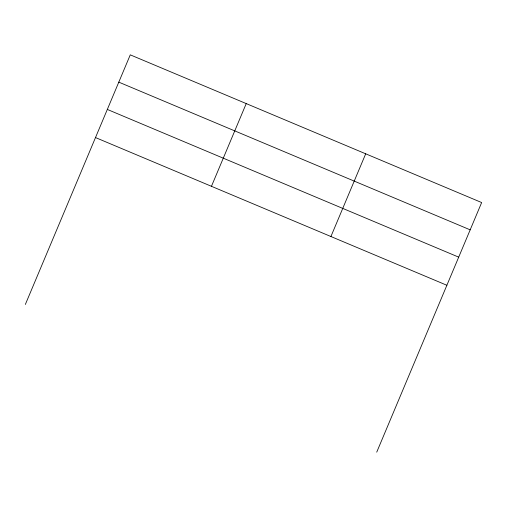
<?xml version="1.0" encoding="UTF-8"?>
<svg xmlns="http://www.w3.org/2000/svg" width="507" height="507" viewBox="0 0 507 507"><rect width="100%" height="100%" fill="white"/><g stroke="black" fill="none" stroke-linecap="round" stroke-linejoin="round"><path stroke-width="0.76" d="M25.35 304.454L130.274 54.845L481.65 202.547L376.726 452.155M211.457 186.303L246.231 103.586M330.925 236.522L365.699 153.805M118.803 82.14L470.173 229.842M107.326 109.436L458.702 257.144M95.506 137.562L446.876 285.27"/></g></svg>
